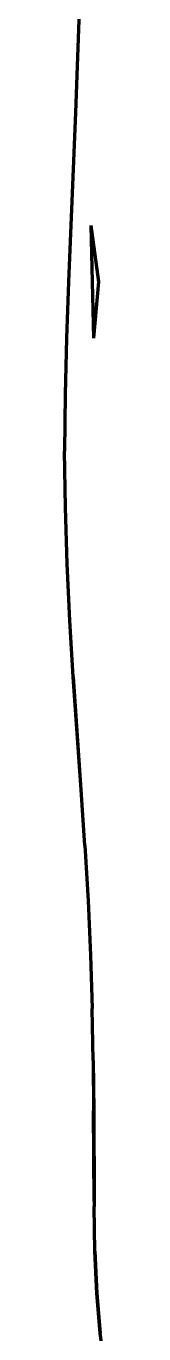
# Model space of a CAD drawing. Header units: millimetres. Extents: x 4307 to 31003, y 2809 to 20009.
# Drawn here: x 6838.4 to 6850.1, y 9174.7 to 9549.5 of the extents above; entities that cross this region are included whole.
import ezdxf

# ---------------------------------------------------------------- set-up
doc = ezdxf.new("R2010")
doc.units = ezdxf.units.MM
doc.layers.add('ProfileEdges', color=7, linetype='Continuous')

msp = doc.modelspace()

# ---------------------------------------------------------------- linework, layer by layer
at = {"layer": 'ProfileEdges', "lineweight": 211}
for p, q in [((6842.71, 9556.62), (6842.15, 9540.79)), ((6842.15, 9540.79), (6841.54, 9524.79)), ((6841.54, 9524.79), (6839.51, 9476.31)), ((6848.21, 9476.26), (6846.02, 9492.45)), ((6846.8, 9460.08), (6846.02, 9492.45)), ((6839.51, 9476.31), (6838.95, 9460.13)), ((6846.8, 9460.08), (6848.21, 9476.26)), ((6838.95, 9460.13), (6838.56, 9443.95)), ((6838.56, 9443.95), (6838.45, 9427.77)), ((6838.68, 9411.58), (6838.45, 9427.77)), ((6839.2, 9395.4), (6838.68, 9411.58)), ((6839.96, 9379.21), (6839.2, 9395.4)), ((6840.93, 9363.02), (6839.96, 9379.21)), ((6843.18, 9330.7), (6840.93, 9363.02)), ((6843.18, 9330.7), (6840.98, 9363.02)), ((6844.28, 9314.69), (6843.18, 9330.7)), ((6844.28, 9314.69), (6845.21, 9298.87)), ((6845.21, 9298.87), (6845.86, 9283.29)), ((6845.86, 9283.29), (6846.33, 9268.02)), ((6846.59, 9253.11), (6846.33, 9268.02)), ((6846.59, 9253.11), (6846.74, 9238.63)), ((6846.59, 9253.11), (6846.78, 9238.63)), ((6846.74, 9238.63), (6846.78, 9238.63)), ((6846.89, 9212.79), (6846.74, 9238.63)), ((6846.78, 9238.63), (6846.89, 9212.79)), ((6846.81, 9238.63), (6846.89, 9212.79)), ((6846.89, 9212.79), (6846.88, 9211.21)), ((6847.12, 9198.41), (6846.88, 9211.21)), ((6847.66, 9186.3), (6847.12, 9198.41)), ((6847.12, 9198.41), (6847.7, 9186.3)), ((6848.62, 9174.95), (6847.66, 9186.3)), ((6847.7, 9186.3), (6847.66, 9186.3)), ((6847.7, 9186.3), (6848.62, 9174.95)), ((6850.11, 9164.26), (6848.62, 9174.95))]:
    msp.add_line(p, q, dxfattribs=at)

doc.saveas('drawing.dxf')
